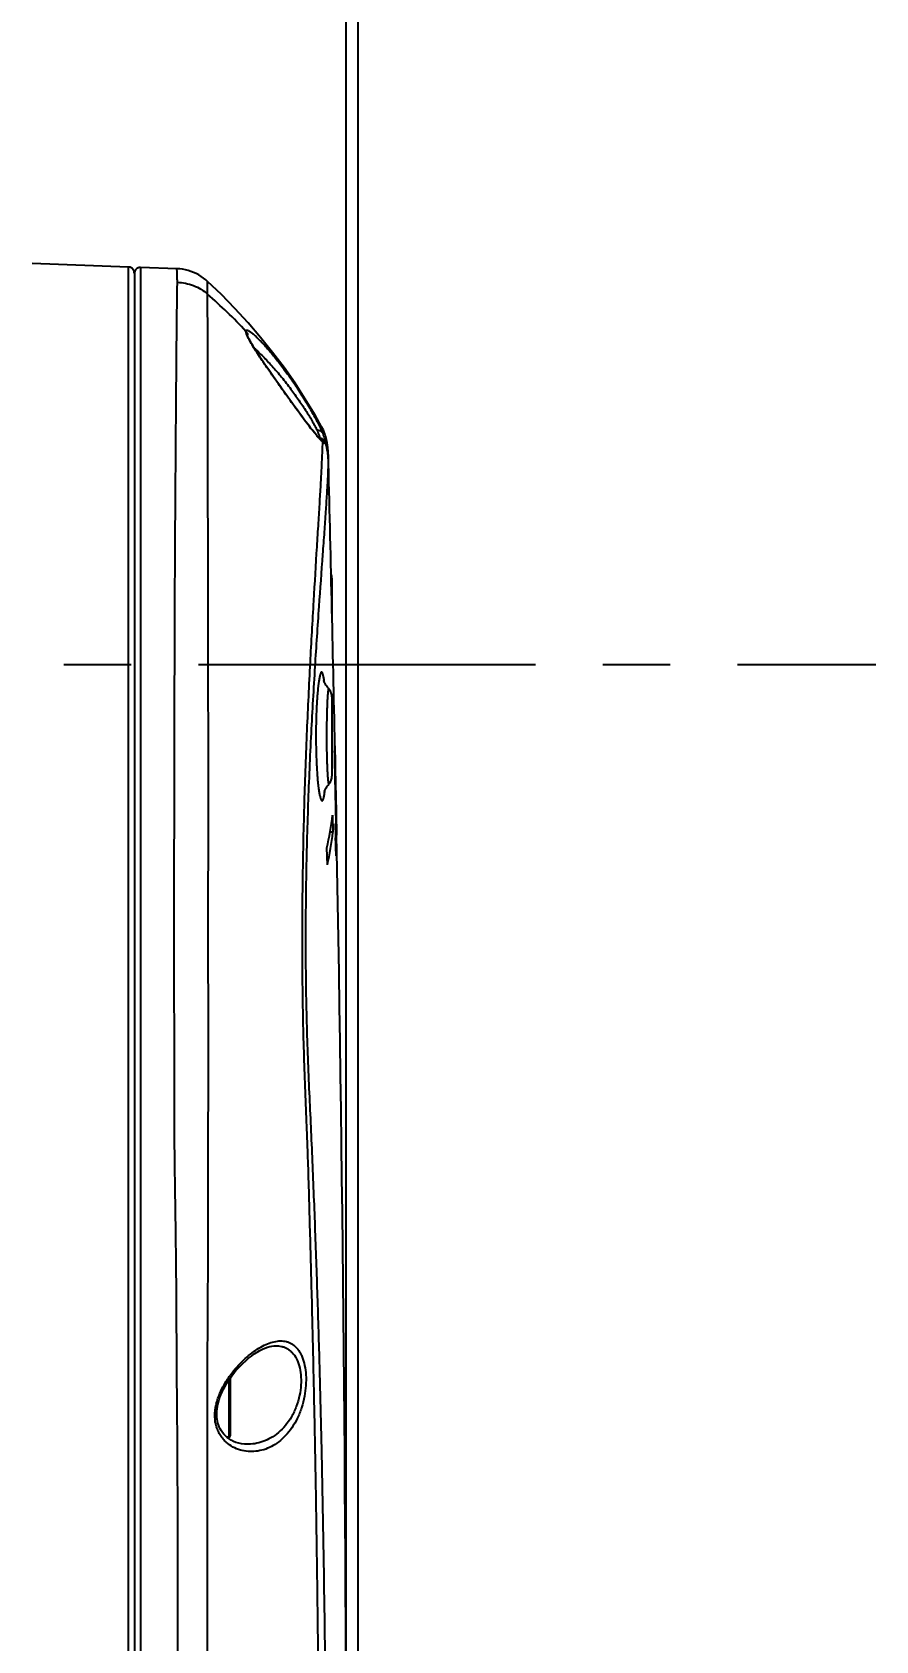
# Model space of a CAD drawing. Header units: millimetres. Extents: x 5828 to 6704, y 123 to 421.
# Drawn here: x 6481.19 to 6485.89, y 268.63 to 277.58 of the extents above; entities that cross this region are included whole.
import ezdxf

# ---------------------------------------------------------------- set-up
doc = ezdxf.new("R2010")
doc.units = ezdxf.units.MM
doc.linetypes.add('CENTER', pattern=[0.6, 0.375, -0.075, 0.075, -0.075])
for name, color, linetype in [('中心线', 7, 'Continuous'), ('外形图', 7, 'Continuous'), ('尺寸标注', 7, 'Continuous')]:
    doc.layers.add(name, color=color, linetype=linetype)
doc.styles.add('微软雅黑', font='msyh.ttc', dxfattribs={"height": 1.5})
doc.dimstyles.new('尺寸标注_1_15比例', dxfattribs={"dimtxt": 1.5, "dimasz": 1.25, "dimexe": 0.5, "dimexo": 0.4, "dimgap": 0.5, "dimtad": 1, "dimdec": 1, "dimlfac": 15, "dimdsep": 46, "dimtxsty": '微软雅黑', "dimcen": 0.09, "dimadec": 0, "dimazin": 0, "dimtp": 0.01, "dimtm": 0.01, "dimtfac": 1, "dimtdec": 1, "dimtofl": 0, "dimtmove": 0, "dimatfit": 3, "dimfxl": 1, "dimtolj": 1, "dimarcsym": 0})

# ---------------------------------------------------------------- blocks, each defined once
blk = doc.blocks.new('*D786')
at = {"layer": 'Defpoints', "color": 0}
for p in [(6482.9394, 280.5658), (6469.7803, 267.5677), (6482.9394, 267.0011)]:
    blk.add_point(p, dxfattribs=at)
at = {"layer": '尺寸标注', "color": 0, "lineweight": -2}
for p, q in [((6469.7803, 267.9677), (6469.7803, 281.0658)), ((6482.9394, 267.4011), (6482.9394, 281.0658)), ((6471.0303, 280.5658), (6481.6894, 280.5658))]:
    blk.add_line(p, q, dxfattribs=at)
at = {"layer": '尺寸标注', "color": 0}
for points in [[(6471.0303, 280.7741), (6471.0303, 280.3574), (6469.7803, 280.5658)], [(6481.6894, 280.3574), (6481.6894, 280.7741), (6482.9394, 280.5658)]]:
    blk.add_solid(points, dxfattribs=at)
at = {"layer": '尺寸标注', "color": 0, "insert": (6476.3599, 281.8448), "char_height": 1.5, "attachment_point": 5, "style": '微软雅黑'}
blk.add_mtext('\\A1;197.4', dxfattribs=at)
blk = doc.blocks.new('*D787')
at = {"layer": 'Defpoints', "color": 0}
for p in [(6469.7154, 284.5485), (6483.0052, 255.7131), (6469.7154, 255.0651)]:
    blk.add_point(p, dxfattribs=at)
at = {"layer": '尺寸标注', "color": 0, "lineweight": -2}
for p, q in [((6469.7154, 255.4651), (6469.7154, 285.0485)), ((6483.0052, 256.1131), (6483.0052, 285.0485)), ((6481.7552, 284.5485), (6470.9654, 284.5485))]:
    blk.add_line(p, q, dxfattribs=at)
at = {"layer": '尺寸标注', "color": 0}
for points in [[(6470.9654, 284.7569), (6470.9654, 284.3402), (6469.7154, 284.5485)], [(6481.7552, 284.3402), (6481.7552, 284.7569), (6483.0052, 284.5485)]]:
    blk.add_solid(points, dxfattribs=at)
at = {"layer": '尺寸标注', "color": 0, "insert": (6476.3603, 285.8276), "char_height": 1.5, "attachment_point": 5, "style": '微软雅黑'}
blk.add_mtext('\\A1;199.3', dxfattribs=at)

msp = doc.modelspace()

# ---------------------------------------------------------------- linework, layer by layer
at = {"layer": '中心线', "linetype": 'CENTER', "ltscale": 5}
msp.add_line((6467.1176, 274.0616), (6485.8879, 274.0616), dxfattribs=at)
at = {"layer": '外形图', "color": 7, "linetype": 'Continuous'}
for p, q in [((6481.7278, 276.274), (6481.1909, 276.2933)), ((6481.7278, 263.4966), (6481.7278, 276.274)), ((6481.7278, 276.0778), (6481.7278, 276.2035)), ((6481.7599, 276.2407), (6481.7599, 259.6476)), ((6481.7601, 276.2421), (6481.76, 276.2395)), ((6481.9962, 276.2644), (6481.7945, 276.2717)), ((6482.1677, 276.1227), (6482.1679, 276.1936)), ((6482.1677, 276.1227), (6482.1677, 276.1619)), ((6481.7278, 275.778), (6481.7278, 276.0778)), ((6482.3898, 275.8948), (6482.3898, 275.895)), ((6481.7277, 273.1779), (6481.7278, 275.778)), ((6482.8391, 275.2299), (6482.8391, 275.2298)), ((6482.8391, 275.2298), (6482.8391, 275.2298)), ((6482.8599, 274.5422), (6482.8599, 274.3269)), ((6482.8599, 273.8814), (6482.8599, 273.4408)), ((6482.8757, 273.6093), (6482.8763, 273.5814)), ((6482.8762, 273.6093), (6482.8766, 273.594)), ((6482.8763, 273.6093), (6482.8766, 273.594)), ((6482.8769, 273.5802), (6482.8766, 273.594)), ((6482.8837, 273.2287), (6482.8769, 273.5802)), ((6482.8786, 273.4959), (6482.8786, 273.4931)), ((6482.8827, 273.2615), (6482.8816, 273.2615)), ((6482.8827, 273.2616), (6482.8834, 273.2265)), ((6481.7277, 273.059), (6481.7277, 273.1779)), ((6482.8633, 273.223), (6482.8657, 273.1283)), ((6482.8847, 273.1536), (6482.8836, 273.1536)), ((6482.8837, 273.2287), (6482.8858, 273.1193)), ((6482.8847, 273.1536), (6482.885, 273.1346)), ((6482.8851, 273.1606), (6482.8859, 273.112)), ((6482.8657, 273.1283), (6482.8489, 273.1291)), ((6482.8824, 273.1159), (6482.8796, 273.1156)), ((6482.8801, 273.0974), (6482.8835, 273.0977)), ((6482.8858, 273.1193), (6482.886, 273.112)), ((6482.8346, 272.9468), (6482.8319, 273.0415)), ((6482.886, 273.0617), (6482.881, 273.0619)), ((6482.8855, 273.0045), (6482.8835, 273.0047)), ((6481.7277, 272.115), (6481.7277, 272.5889)), ((6481.7278, 271.0774), (6481.7277, 271.4466)), ((6482.2866, 270.0803), (6482.2866, 269.7616)), ((6482.2933, 270.09), (6482.2933, 269.7682)), ((6482.2866, 269.7616), (6482.2753, 269.7616)), ((6482.3843, 269.722), (6482.3843, 269.722))]:
    msp.add_line(p, q, dxfattribs=at)
for points in [[(6481.7599, 276.2407), (6481.7597, 276.2443), (6481.7592, 276.2477), (6481.7583, 276.2511), (6481.757, 276.2544), (6481.7554, 276.2576), (6481.7534, 276.2605), (6481.7512, 276.2632), (6481.7487, 276.2657), (6481.7459, 276.2679), (6481.7429, 276.2698), (6481.7398, 276.2714), (6481.7365, 276.2726), (6481.733, 276.2734), (6481.7295, 276.2739), (6481.7278, 276.274)], [(6481.7278, 276.2567), (6481.7278, 276.2665), (6481.7278, 276.2723)], [(6481.7278, 276.2035), (6481.7278, 276.2252), (6481.7278, 276.243)], [(6481.7945, 276.2717), (6481.7934, 276.2717), (6481.79, 276.2715), (6481.7865, 276.271), (6481.7832, 276.2701), (6481.7799, 276.2689), (6481.7768, 276.2673), (6481.7739, 276.2654), (6481.7711, 276.2633), (6481.7687, 276.2608), (6481.7664, 276.2581), (6481.7645, 276.2552), (6481.7629, 276.2521), (6481.7616, 276.2489), (6481.7607, 276.2455), (6481.7601, 276.2421)], [(6482.1679, 276.1936), (6482.1571, 276.203), (6482.1447, 276.2128), (6482.1316, 276.2218), (6482.118, 276.23), (6482.1039, 276.2375), (6482.0893, 276.244), (6482.0744, 276.2497), (6482.0592, 276.2545), (6482.0437, 276.2584), (6482.028, 276.2614), (6482.0122, 276.2634), (6481.9962, 276.2644)], [(6482.1677, 276.1619), (6482.1677, 276.1856), (6482.1678, 276.1916), (6482.1679, 276.1936)], [(6482.8025, 275.3843), (6482.7658, 275.4494), (6482.7117, 275.539), (6482.6543, 275.6272), (6482.5936, 275.714), (6482.5297, 275.7992), (6482.4627, 275.8826), (6482.3928, 275.964), (6482.3199, 276.0434), (6482.2441, 276.1207), (6482.1679, 276.1936)], [(6482.5691, 275.6142), (6482.5564, 275.6322), (6482.5433, 275.6508), (6482.5308, 275.6686), (6482.519, 275.6856), (6482.5077, 275.7019), (6482.497, 275.7174), (6482.4869, 275.7323), (6482.4773, 275.7465), (6482.4682, 275.76), (6482.4596, 275.7729), (6482.4517, 275.785), (6482.4443, 275.7964), (6482.4374, 275.8071), (6482.4312, 275.817), (6482.4255, 275.8262), (6482.4204, 275.8345), (6482.4159, 275.8422), (6482.4118, 275.8493), (6482.4081, 275.8557), (6482.4048, 275.8617), (6482.4019, 275.8671), (6482.3994, 275.872), (6482.3972, 275.8764), (6482.3953, 275.8803), (6482.3938, 275.8838), (6482.3925, 275.8868), (6482.3915, 275.8894), (6482.3908, 275.8914), (6482.3903, 275.8931), (6482.3899, 275.8942), (6482.3898, 275.8948)], [(6482.7984, 275.3131), (6482.797, 275.3143), (6482.7947, 275.3163), (6482.7918, 275.3191), (6482.7883, 275.3227), (6482.7842, 275.3271), (6482.7794, 275.3324), (6482.7739, 275.3387), (6482.7678, 275.3459), (6482.761, 275.3542), (6482.7534, 275.3636), (6482.7451, 275.3741), (6482.7359, 275.3858), (6482.726, 275.3987), (6482.7154, 275.4127), (6482.7042, 275.4276), (6482.6924, 275.4435), (6482.6801, 275.4602), (6482.6672, 275.4777), (6482.6539, 275.496), (6482.6402, 275.5149), (6482.6261, 275.5344), (6482.6118, 275.5543), (6482.5973, 275.5745), (6482.5828, 275.5949), (6482.5691, 275.6142)], [(6482.8005, 275.3115), (6482.8005, 275.3116), (6482.8002, 275.3117), (6482.7997, 275.3121), (6482.799, 275.3126), (6482.7984, 275.3131)], [(6482.8391, 275.2298), (6482.8389, 275.2352), (6482.8387, 275.2411), (6482.8384, 275.247), (6482.8381, 275.2529), (6482.8377, 275.2587), (6482.8372, 275.2647), (6482.8366, 275.2708), (6482.8359, 275.2771), (6482.8351, 275.2837), (6482.834, 275.2906), (6482.8328, 275.2978), (6482.8313, 275.3054), (6482.8296, 275.3131), (6482.8276, 275.3211), (6482.8253, 275.3293), (6482.8227, 275.3378), (6482.8196, 275.3466), (6482.8161, 275.3557), (6482.812, 275.3652), (6482.8073, 275.3751), (6482.8025, 275.3843)], [(6482.8599, 274.5422), (6482.8597, 274.548), (6482.8589, 274.5538), (6482.8576, 274.5596), (6482.8559, 274.5651), (6482.8542, 274.5691)], [(6482.8415, 273.9275), (6482.8371, 273.9323), (6482.8328, 273.9376), (6482.8291, 273.9426), (6482.826, 273.9473), (6482.8235, 273.9516), (6482.8213, 273.9555), (6482.8196, 273.959), (6482.8182, 273.962), (6482.8171, 273.9647), (6482.8162, 273.9671), (6482.8155, 273.969), (6482.815, 273.9706), (6482.8147, 273.9717), (6482.8146, 273.9721)], [(6482.8599, 273.8814), (6482.8597, 273.887), (6482.859, 273.8926), (6482.8578, 273.8981), (6482.8562, 273.9035), (6482.8541, 273.9087), (6482.8516, 273.9137), (6482.8487, 273.9185), (6482.8453, 273.9231), (6482.8415, 273.9275)], [(6482.8424, 273.3957), (6482.8453, 273.3991), (6482.8487, 273.4037), (6482.8516, 273.4085), (6482.8541, 273.4135), (6482.8562, 273.4187), (6482.8578, 273.4241), (6482.859, 273.4296), (6482.8597, 273.4352), (6482.8599, 273.4408)], [(6482.818, 273.3544), (6482.8179, 273.3542), (6482.8179, 273.3543), (6482.8181, 273.3549), (6482.8185, 273.3561), (6482.819, 273.3578), (6482.8198, 273.3599), (6482.8208, 273.3624), (6482.822, 273.3652), (6482.8235, 273.3684), (6482.8254, 273.372), (6482.8277, 273.3761), (6482.8306, 273.3806), (6482.834, 273.3855), (6482.838, 273.3907), (6482.8424, 273.3957)], [(6481.7277, 272.5889), (6481.7277, 272.7055), (6481.7277, 273.059)], [(6481.7277, 271.4466), (6481.7277, 271.6512), (6481.7277, 271.7598), (6481.7277, 272.115)], [(6481.7278, 269.8177), (6481.7278, 270.0876), (6481.7278, 270.3397), (6481.7278, 270.5571), (6481.7278, 270.7513), (6481.7278, 271.0774)], [(6482.283, 270.075), (6482.2943, 270.0916), (6482.3066, 270.1083), (6482.3199, 270.1249), (6482.3339, 270.1412), (6482.3487, 270.1572), (6482.364, 270.1725), (6482.3797, 270.1871), (6482.3957, 270.2007), (6482.4116, 270.2132), (6482.4274, 270.2246), (6482.443, 270.2347), (6482.4582, 270.2436), (6482.4729, 270.2511), (6482.487, 270.2574), (6482.5006, 270.2624), (6482.5135, 270.2662), (6482.5258, 270.2688), (6482.5376, 270.2703), (6482.5447, 270.2706)], [(6482.2365, 269.9836), (6482.2414, 269.9964), (6482.2478, 270.0112), (6482.2551, 270.0266), (6482.2634, 270.0424), (6482.2727, 270.0586), (6482.283, 270.075)], [(6482.2767, 269.7603), (6482.2669, 269.769), (6482.258, 269.7784), (6482.2501, 269.7883), (6482.2432, 269.7986), (6482.2373, 269.8089), (6482.2324, 269.8193), (6482.2284, 269.8298), (6482.2251, 269.8404), (6482.2226, 269.8511), (6482.2207, 269.8619), (6482.2194, 269.8729), (6482.2188, 269.8841), (6482.2188, 269.8955), (6482.2194, 269.9071), (6482.2206, 269.9191), (6482.2224, 269.9315), (6482.225, 269.9442), (6482.2282, 269.9573), (6482.2322, 269.9709), (6482.2365, 269.9836)], [(6482.3843, 269.722), (6482.3733, 269.7225), (6482.3565, 269.7245), (6482.3406, 269.728), (6482.3257, 269.7326), (6482.3119, 269.7383), (6482.2991, 269.7449), (6482.2874, 269.7522), (6482.2767, 269.7603)]]:
    msp.add_lwpolyline(points, dxfattribs=at)
for centre, radius, start, end in [((6480.2144, 273.893), 2.9643, 43.03668, 48.78159), ((6482.3579, 275.894), 0.0319, 1.40296, 3.21054), ((6482.7698, 275.3208), 0.021, 358.17603, 359.54066), ((6482.7792, 275.2891), 0.0307, 25.58352, 51.44158), ((6482.5832, 275.2053), 0.2562, 1.47788, 21.66223), ((6175.6088, 267.3685), 307.3309, 1.163561, 1.465749), ((6482.1466, 273.8839), 0.6757, 6.78931, 7.53424), ((6481.7474, 273.6223), 1.1284, 358.56161, 359.33728), ((6481.753, 273.6221), 1.1228, 357.92142, 358.56646), ((6482.7571, 273.4934), 0.1215, 1.15571, 2.41602), ((6482.2033, 273.4329), 0.6217, 352.71515, 353.54486), ((6480.852, 273.4777), 2.0274, 347.57657, 352.78513), ((6480.4717, 273.2702), 2.4109, 356.92415, 357.83743), ((6480.8694, 273.3766), 2.0116, 347.66137, 352.90908), ((6175.6176, 267.3686), 307.322, 358.792117, 1.070828), ((6492.8765, 273.3404), 9.9994, 181.14333, 181.39276), ((6472.639, 272.9683), 10.2473, 0.52216, 0.92986), ((6482.7739, 269.7568), 0.594, 143.72094, 144.01902), ((6482.2866, 269.7682), 0.00667, 270, 0)]:
    msp.add_arc(centre, radius, start, end, dxfattribs=at)
for points, knots in [([(6481.7945, 276.2717), (6481.7945, 276.2717), (6481.7944, 276.2716), (6481.7945, 276.2715), (6481.7945, 276.2714), (6481.7945, 276.2712), (6481.7945, 276.2709), (6481.7945, 276.2704), (6481.7945, 276.2696), (6481.7945, 276.2685), (6481.7945, 276.2672), (6481.7945, 276.2656), (6481.7945, 276.2638), (6481.7945, 276.2618), (6481.7945, 276.2585), (6481.7945, 276.2539), (6481.7945, 276.2476), (6481.7945, 276.2403), (6481.7945, 276.2321), (6481.7945, 276.223), (6481.7945, 276.2128), (6481.7945, 276.1974), (6481.7945, 276.1758), (6481.7945, 276.147), (6481.7945, 276.1145), (6481.7945, 276.0782), (6481.7945, 276.0382), (6481.7945, 275.9946), (6481.7945, 275.9474), (6481.7945, 275.8774), (6481.7945, 275.7813), (6481.7944, 275.656), (6481.7944, 275.5177), (6481.7944, 275.3671), (6481.7944, 275.2049), (6481.7944, 275.0319), (6481.7944, 274.8487), (6481.7944, 274.6562), (6481.7944, 274.3833), (6481.7944, 274.0255), (6481.7944, 273.5807), (6481.7944, 273.1209), (6481.7944, 272.6543), (6481.7944, 272.1888), (6481.7944, 271.7331), (6481.7943, 271.2928), (6481.7945, 270.7194), (6481.7945, 269.997), (6481.7945, 269.1125), (6481.7945, 268.2071), (6481.7945, 267.2878), (6481.7945, 266.3597), (6481.7945, 265.5826), (6481.7945, 265.0372), (6481.7945, 264.725), (6481.7945, 264.4907), (6481.7945, 264.2563), (6481.7944, 264.0218), (6481.7944, 263.7873), (6481.7947, 263.631), (6481.7947, 263.5528)], [0, 0, 0, 0, 0.000002, 0.00001, 0.000021, 0.000038, 0.00006, 0.000086, 0.000153, 0.000238, 0.000343, 0.000467, 0.00061, 0.000772, 0.000953, 0.001372, 0.001866, 0.002437, 0.003082, 0.003804, 0.0046, 0.005471, 0.007438, 0.009702, 0.012262, 0.015114, 0.018256, 0.021685, 0.025398, 0.029391, 0.038198, 0.048068, 0.058956, 0.070813, 0.083585, 0.097212, 0.111636, 0.126793, 0.142618, 0.175995, 0.211179, 0.247541, 0.284449, 0.321249, 0.357319, 0.391937, 0.425103, 0.492569, 0.562344, 0.63372, 0.706135, 0.779182, 0.852625, 0.889428, 0.907841, 0.926262, 0.944694, 0.96313, 0.981564, 1, 1, 1, 1]), ([(6481.9994, 276.189), (6481.9993, 276.1949), (6481.9991, 276.2059), (6481.9987, 276.2211), (6481.9983, 276.2341), (6481.998, 276.2434), (6481.9977, 276.2497), (6481.9975, 276.2536), (6481.9972, 276.2568), (6481.997, 276.2595), (6481.9968, 276.2616), (6481.9966, 276.263), (6481.9965, 276.2639), (6481.9963, 276.2643), (6481.9962, 276.2644), (6481.9962, 276.2644)], [0, 0, 0, 0, 0.232873, 0.435092, 0.606514, 0.747057, 0.805719, 0.856632, 0.899787, 0.935182, 0.962821, 0.982717, 0.994934, 0.998257, 1, 1, 1, 1]), ([(6481.9953, 263.7154), (6481.9951, 263.7888), (6481.9945, 263.9357), (6481.994, 264.156), (6481.9938, 264.3764), (6481.9936, 264.67), (6481.9934, 265.0367), (6481.9939, 265.4765), (6481.9957, 265.9157), (6481.9974, 266.3541), (6481.9985, 266.7914), (6481.9993, 267.2273), (6482.0003, 267.6615), (6482.0015, 268.0935), (6482.0019, 268.5228), (6482.0019, 268.8785), (6482.0017, 269.1612), (6482.0014, 269.3716), (6482.0007, 269.5808), (6481.9995, 269.7885), (6481.9976, 269.9947), (6481.996, 270.1995), (6481.9953, 270.3691), (6481.9947, 270.5039), (6481.994, 270.6042), (6481.993, 270.7039), (6481.9916, 270.8358), (6481.9894, 271.0004), (6481.9864, 271.1992), (6481.9835, 271.4013), (6481.9832, 271.5725), (6481.9833, 271.7121), (6481.9834, 271.8184), (6481.9833, 271.9257), (6481.9829, 272.0336), (6481.9823, 272.1423), (6481.9815, 272.2881), (6481.9808, 272.4713), (6481.981, 272.6918), (6481.9817, 272.9124), (6481.9826, 273.1322), (6481.9833, 273.3505), (6481.9838, 273.636), (6481.9841, 273.9826), (6481.9852, 274.3826), (6481.9872, 274.7567), (6481.9895, 275.0992), (6481.9917, 275.4047), (6481.9938, 275.6685), (6481.9956, 275.8862), (6481.9972, 276.0373), (6481.9986, 276.1327), (6481.9992, 276.1717), (6481.9994, 276.189)], [0, 0, 0, 0, 0.017662, 0.035329, 0.052994, 0.070651, 0.105941, 0.141203, 0.176423, 0.211575, 0.246638, 0.281592, 0.316413, 0.351061, 0.385489, 0.419648, 0.436612, 0.453485, 0.470255, 0.48691, 0.503445, 0.519863, 0.536155, 0.544243, 0.552283, 0.560271, 0.568213, 0.584014, 0.599874, 0.616027, 0.632612, 0.641059, 0.64959, 0.65819, 0.666849, 0.675559, 0.684313, 0.701925, 0.719622, 0.73733, 0.754979, 0.772501, 0.78983, 0.82364, 0.855871, 0.886016, 0.913614, 0.93824, 0.959501, 0.977051, 0.990616, 0.99584, 1, 1, 1, 1]), ([(6481.9994, 276.1891), (6482.0148, 276.1885), (6482.0455, 276.1848), (6482.0899, 276.1716), (6482.1313, 276.1511), (6482.1562, 276.1328), (6482.1677, 276.1228)], [0, 0, 0, 0, 0.250817, 0.501248, 0.751036, 1, 1, 1, 1]), ([(6482.1695, 263.7224), (6482.1699, 263.868), (6482.1696, 264.0865), (6482.1695, 264.3777), (6482.1695, 264.5961), (6482.1694, 264.8143), (6482.1692, 265.0324), (6482.1689, 265.2504), (6482.1686, 265.5409), (6482.1689, 265.9035), (6482.1692, 266.3379), (6482.1686, 266.7712), (6482.1675, 267.2032), (6482.1668, 267.6335), (6482.1666, 268.0617), (6482.1664, 268.4874), (6482.1663, 268.8404), (6482.1667, 269.1211), (6482.1671, 269.3302), (6482.1676, 269.5381), (6482.1678, 269.7449), (6482.1675, 269.9503), (6482.1674, 270.1543), (6482.1681, 270.3235), (6482.1689, 270.4581), (6482.1697, 270.5915), (6482.1703, 270.7241), (6482.1707, 270.8561), (6482.1712, 270.9873), (6482.1716, 271.1187), (6482.1717, 271.2507), (6482.1715, 271.3507), (6482.1714, 271.4519), (6482.1716, 271.5543), (6482.172, 271.6579), (6482.1725, 271.7627), (6482.1728, 271.8684), (6482.1729, 272.011), (6482.1721, 272.1907), (6482.1711, 272.4077), (6482.1709, 272.6259), (6482.1715, 272.8446), (6482.1722, 273.0629), (6482.1726, 273.2798), (6482.1724, 273.564), (6482.1713, 273.9097), (6482.1703, 274.3091), (6482.1699, 274.6834), (6482.1698, 275.0266), (6482.1695, 275.3333), (6482.169, 275.5984), (6482.1685, 275.8176), (6482.168, 275.9698), (6482.1679, 276.066), (6482.1678, 276.1053), (6482.1677, 276.1227)], [0, 0, 0, 0, 0.035236, 0.052851, 0.070458, 0.088055, 0.105645, 0.123227, 0.1408, 0.17591, 0.210951, 0.245901, 0.280743, 0.315455, 0.350004, 0.384348, 0.418447, 0.435392, 0.452258, 0.469033, 0.485706, 0.50227, 0.518726, 0.535076, 0.543203, 0.551291, 0.567331, 0.575289, 0.583221, 0.599091, 0.60708, 0.61514, 0.623291, 0.63155, 0.639913, 0.648367, 0.6569, 0.665498, 0.68285, 0.70037, 0.717997, 0.735658, 0.753281, 0.770797, 0.788141, 0.822038, 0.854422, 0.884767, 0.912594, 0.937463, 0.958964, 0.976736, 0.990485, 0.995781, 1, 1, 1, 1]), ([(6482.3811, 275.916), (6482.381, 275.9166), (6482.381, 275.9178), (6482.3813, 275.9198), (6482.3822, 275.9215), (6482.3837, 275.9225), (6482.385, 275.9228), (6482.3865, 275.9228), (6482.389, 275.9224), (6482.3927, 275.9211), (6482.3977, 275.9185), (6482.4035, 275.9149), (6482.4099, 275.9102), (6482.417, 275.9046), (6482.4248, 275.898), (6482.433, 275.8906), (6482.445, 275.8793), (6482.461, 275.8634), (6482.4809, 275.8423), (6482.5018, 275.819), (6482.5235, 275.7936), (6482.5457, 275.7666), (6482.5682, 275.7381), (6482.5909, 275.7083), (6482.6213, 275.6669), (6482.6435, 275.6351), (6482.658, 275.6135)], [0, 0, 0, 0, 0.004442, 0.008223, 0.014327, 0.017189, 0.020279, 0.02382, 0.027948, 0.038231, 0.051402, 0.067448, 0.086261, 0.107683, 0.131546, 0.157673, 0.185894, 0.247964, 0.316567, 0.390671, 0.469394, 0.551964, 0.637697, 0.725966, 0.816175, 1, 1, 1, 1]), ([(6482.3872, 275.894), (6482.3862, 275.8963), (6482.3845, 275.9005), (6482.3826, 275.9064), (6482.3814, 275.9115), (6482.381, 275.9146), (6482.3811, 275.916)], [0, 0, 0, 0, 0.32028, 0.593765, 0.819782, 1, 1, 1, 1]), ([(6482.3811, 275.916), (6482.3836, 275.9133), (6482.3878, 275.9069), (6482.3895, 275.8995), (6482.3898, 275.8958)], [0, 0, 0, 0, 0.501422, 1, 1, 1, 1]), ([(6482.5686, 275.6139), (6482.5495, 275.6408), (6482.5214, 275.6808), (6482.485, 275.7337), (6482.4596, 275.7715), (6482.4363, 275.8071), (6482.416, 275.8396), (6482.4016, 275.8646), (6482.3925, 275.8823), (6482.3888, 275.8902), (6482.3872, 275.894)], [0, 0, 0, 0, 0.29604, 0.439311, 0.57653, 0.704953, 0.82117, 0.921044, 0.96342, 1, 1, 1, 1]), ([(6482.4277, 275.8226), (6482.4355, 275.8157), (6482.4515, 275.8008), (6482.4849, 275.7679), (6482.5281, 275.7215), (6482.5801, 275.6606), (6482.6141, 275.6173), (6482.6309, 275.5949)], [0, 0, 0, 0, 0.102445, 0.214459, 0.459974, 0.724945, 1, 1, 1, 1]), ([(6482.7969, 275.3116), (6482.7938, 275.3147), (6482.7873, 275.3216), (6482.773, 275.3379), (6482.7529, 275.3626), (6482.7267, 275.3965), (6482.6978, 275.435), (6482.667, 275.4769), (6482.6235, 275.5368), (6482.5906, 275.5827), (6482.5686, 275.6139)], [0, 0, 0, 0, 0.03447, 0.074932, 0.171796, 0.286282, 0.414414, 0.552691, 0.698093, 1, 1, 1, 1]), ([(6482.6309, 275.5949), (6482.6464, 275.5743), (6482.6761, 275.5334), (6482.7167, 275.4726), (6482.7464, 275.4237), (6482.7661, 275.3878), (6482.7744, 275.3713), (6482.778, 275.3636)], [0, 0, 0, 0, 0.281438, 0.552611, 0.798796, 0.90646, 1, 1, 1, 1]), ([(6482.658, 275.6135), (6482.6739, 275.5899), (6482.7041, 275.5431), (6482.7453, 275.474), (6482.7752, 275.4189), (6482.7949, 275.3787), (6482.8031, 275.3604), (6482.8067, 275.3517)], [0, 0, 0, 0, 0.282784, 0.554466, 0.799959, 0.906992, 1, 1, 1, 1]), ([(6482.8069, 275.3024), (6482.8065, 275.2824), (6482.805, 275.2372), (6482.8015, 275.1616), (6482.7966, 275.0708), (6482.7904, 274.9654), (6482.7832, 274.846), (6482.7718, 274.6612), (6482.7559, 274.4018), (6482.7368, 274.0614), (6482.7189, 273.6884), (6482.7043, 273.2921), (6482.6965, 272.9516), (6482.6936, 272.6749), (6482.6932, 272.467), (6482.6948, 272.2607), (6482.6982, 272.0574), (6482.7037, 271.8579), (6482.711, 271.6625), (6482.7178, 271.5015), (6482.7226, 271.3732), (6482.727, 271.2441), (6482.7318, 271.0821), (6482.7372, 270.8872), (6482.7426, 270.6918), (6482.7477, 270.4958), (6482.7524, 270.2991), (6482.7583, 270.0356), (6482.765, 269.7046), (6482.772, 269.3058), (6482.7777, 268.9047), (6482.7822, 268.5015), (6482.7855, 268.0963), (6482.7874, 267.6893), (6482.7881, 267.2806), (6482.7875, 266.8703), (6482.7855, 266.4586), (6482.7821, 266.0457), (6482.7773, 265.6317), (6482.7712, 265.2168), (6482.7636, 264.8011), (6482.756, 264.4543), (6482.7494, 264.1766), (6482.744, 263.9682), (6482.7381, 263.7597), (6482.7316, 263.5512), (6482.7251, 263.3429), (6482.7219, 263.204), (6482.7208, 263.1346)], [0, 0, 0, 0, 0.004925, 0.011154, 0.018642, 0.027338, 0.037187, 0.048125, 0.072971, 0.101223, 0.132155, 0.165, 0.198958, 0.216098, 0.233208, 0.250187, 0.266933, 0.28334, 0.29935, 0.315139, 0.323049, 0.330996, 0.346975, 0.362994, 0.379042, 0.395147, 0.411315, 0.427538, 0.460121, 0.492891, 0.525848, 0.558978, 0.592271, 0.625715, 0.659297, 0.693006, 0.726832, 0.760762, 0.79478, 0.828873, 0.863032, 0.897243, 0.914361, 0.931488, 0.948623, 0.965764, 0.982905, 1, 1, 1, 1]), ([(6482.8067, 275.3517), (6482.8054, 275.3539), (6482.802, 275.3578), (6482.795, 275.3619), (6482.7868, 275.3639), (6482.781, 275.3639), (6482.778, 275.3636)], [0, 0, 0, 0, 0.230181, 0.472059, 0.729087, 1, 1, 1, 1]), ([(6482.778, 275.3636), (6482.7802, 275.3589), (6482.7839, 275.3502), (6482.7878, 275.3382), (6482.7901, 275.3286), (6482.7908, 275.323), (6482.7908, 275.3207)], [0, 0, 0, 0, 0.343451, 0.625236, 0.844155, 1, 1, 1, 1]), ([(6482.8213, 275.2998), (6482.8201, 275.3028), (6482.8168, 275.3085), (6482.8095, 275.3152), (6482.8006, 275.3195), (6482.7941, 275.3206), (6482.7908, 275.3207)], [0, 0, 0, 0, 0.247967, 0.497408, 0.748271, 1, 1, 1, 1]), ([(6482.8069, 275.3024), (6482.8062, 275.303), (6482.8027, 275.3059), (6482.7994, 275.3091), (6482.7969, 275.3116)], [0, 0, 0, 0, 0.218672, 1, 1, 1, 1]), ([(6482.8025, 275.3843), (6482.8028, 275.3837), (6482.8033, 275.3824), (6482.8043, 275.3788), (6482.8053, 275.3725), (6482.8062, 275.363), (6482.8066, 275.3558), (6482.8067, 275.3517)], [0, 0, 0, 0, 0.056834, 0.132294, 0.341638, 0.630703, 1, 1, 1, 1]), ([(6482.8067, 275.3517), (6482.8092, 275.346), (6482.8133, 275.3354), (6482.8178, 275.3208), (6482.8202, 275.3104), (6482.8211, 275.3038), (6482.8213, 275.3011), (6482.8213, 275.2998)], [0, 0, 0, 0, 0.344809, 0.62899, 0.848224, 0.932596, 1, 1, 1, 1]), ([(6482.8213, 275.2998), (6482.8213, 275.2989), (6482.8212, 275.2977), (6482.8208, 275.2962), (6482.8205, 275.2953), (6482.82, 275.2947), (6482.8192, 275.2942), (6482.8181, 275.2942), (6482.8169, 275.2946), (6482.8154, 275.2954), (6482.8133, 275.2969), (6482.8103, 275.2994), (6482.8081, 275.3013), (6482.8069, 275.3024)], [0, 0, 0, 0, 0.127484, 0.177014, 0.21829, 0.253211, 0.284916, 0.35423, 0.399193, 0.453243, 0.591788, 0.773593, 1, 1, 1, 1]), ([(6482.8393, 275.2119), (6482.8393, 275.1948), (6482.8384, 275.1554), (6482.8354, 275.0883), (6482.8307, 275.0057), (6482.8243, 274.9081), (6482.8165, 274.796), (6482.8038, 274.62), (6482.7857, 274.3699), (6482.7634, 274.0384), (6482.7423, 273.6714), (6482.7252, 273.2784), (6482.7162, 272.9392), (6482.7129, 272.6629), (6482.7127, 272.4553), (6482.7146, 272.2495), (6482.7188, 272.0471), (6482.7253, 271.8491), (6482.734, 271.6552), (6482.7431, 271.4636), (6482.7514, 271.2719), (6482.7591, 271.0794), (6482.7665, 270.886), (6482.7735, 270.692), (6482.7799, 270.497), (6482.7858, 270.3012), (6482.7931, 270.0386), (6482.8045, 269.5751), (6482.8166, 268.9079), (6482.825, 268.1006), (6482.8271, 267.4227), (6482.8258, 266.8769), (6482.8234, 266.4653), (6482.8195, 266.0524), (6482.814, 265.6384), (6482.807, 265.2235), (6482.7983, 264.8079), (6482.7879, 264.3917), (6482.7779, 264.0447), (6482.7688, 263.7668), (6482.7627, 263.5932), (6482.7575, 263.4542), (6482.7524, 263.3153), (6482.7488, 263.2112), (6482.7469, 263.1418)], [0, 0, 0, 0, 0.004234, 0.009804, 0.016672, 0.024791, 0.03411, 0.044571, 0.068645, 0.096393, 0.127098, 0.159965, 0.194118, 0.211383, 0.228614, 0.245693, 0.262501, 0.278912, 0.2949, 0.310702, 0.32658, 0.342554, 0.358572, 0.374645, 0.390795, 0.407021, 0.423312, 0.456058, 0.522193, 0.589088, 0.656621, 0.690591, 0.72468, 0.758876, 0.793161, 0.827524, 0.861952, 0.896431, 0.930944, 0.94821, 0.965481, 0.974117, 0.982753, 1, 1, 1, 1]), ([(6482.8391, 275.2298), (6482.8391, 275.2284), (6482.8392, 275.2224), (6482.8393, 275.2165), (6482.8393, 275.2119)], [0, 0, 0, 0, 0.231312, 1, 1, 1, 1]), ([(6482.8165, 273.9724), (6482.816, 273.9761), (6482.815, 273.9831), (6482.8134, 273.9927), (6482.8117, 274.0009), (6482.81, 274.0077), (6482.8082, 274.0131), (6482.8067, 274.0165), (6482.8053, 274.0185), (6482.8044, 274.0195), (6482.8034, 274.0201), (6482.802, 274.0203), (6482.8006, 274.0195), (6482.7994, 274.0183), (6482.798, 274.0162), (6482.7964, 274.0126), (6482.7945, 274.0071), (6482.7926, 274.0002), (6482.7907, 273.9918), (6482.7889, 273.982), (6482.7871, 273.9709), (6482.7854, 273.9584), (6482.783, 273.9393), (6482.7803, 273.9126), (6482.7775, 273.8775), (6482.7751, 273.8387), (6482.7731, 273.7971), (6482.7717, 273.7532), (6482.7708, 273.7077), (6482.7706, 273.677), (6482.7706, 273.6616)], [0, 0, 0, 0, 0.026961, 0.050643, 0.070972, 0.087898, 0.101394, 0.111524, 0.115411, 0.118599, 0.12123, 0.123555, 0.128617, 0.131979, 0.136063, 0.146626, 0.160568, 0.177934, 0.198692, 0.222789, 0.250143, 0.280629, 0.31412, 0.389557, 0.475138, 0.56941, 0.670757, 0.777491, 0.887843, 1, 1, 1, 1]), ([(6482.8415, 273.9275), (6482.8414, 273.9276), (6482.8412, 273.9277), (6482.8409, 273.9277), (6482.8407, 273.9275), (6482.8403, 273.9269), (6482.8399, 273.9258), (6482.8394, 273.9239), (6482.8389, 273.9214), (6482.8384, 273.9182), (6482.8379, 273.9144), (6482.8374, 273.9099), (6482.8369, 273.9048), (6482.8364, 273.8991), (6482.8359, 273.8928), (6482.8353, 273.8832), (6482.8345, 273.8699), (6482.8336, 273.8524), (6482.8328, 273.8329), (6482.8321, 273.8117), (6482.8315, 273.7891), (6482.8307, 273.7565), (6482.8301, 273.7139), (6482.8299, 273.6792), (6482.8299, 273.6616)], [0, 0, 0, 0, 0.001108, 0.002023, 0.003139, 0.004705, 0.009499, 0.016674, 0.026275, 0.038309, 0.052759, 0.06959, 0.088759, 0.110223, 0.133932, 0.159824, 0.217872, 0.28378, 0.356865, 0.43638, 0.521513, 0.611399, 0.801794, 1, 1, 1, 1]), ([(6482.7706, 273.6616), (6482.7706, 273.646), (6482.7709, 273.6152), (6482.7718, 273.5696), (6482.7733, 273.5256), (6482.7753, 273.4838), (6482.7779, 273.445), (6482.7809, 273.4099), (6482.7839, 273.3832), (6482.7865, 273.3642), (6482.7884, 273.3518), (6482.7904, 273.3407), (6482.7924, 273.331), (6482.7945, 273.3228), (6482.7965, 273.316), (6482.7986, 273.3107), (6482.8004, 273.3073), (6482.802, 273.3053), (6482.803, 273.3044), (6482.8041, 273.3039), (6482.8056, 273.3037), (6482.8072, 273.3045), (6482.8084, 273.3059), (6482.8098, 273.308), (6482.8115, 273.3118), (6482.8134, 273.3174), (6482.8152, 273.3245), (6482.8169, 273.3331), (6482.8186, 273.3431), (6482.8196, 273.3502), (6482.82, 273.354)], [0, 0, 0, 0, 0.111875, 0.2219, 0.328257, 0.429181, 0.522985, 0.608055, 0.682938, 0.716135, 0.746317, 0.773354, 0.797124, 0.817551, 0.834586, 0.848208, 0.8585, 0.862491, 0.865808, 0.868601, 0.871118, 0.876579, 0.880116, 0.88436, 0.895213, 0.909425, 0.92705, 0.94806, 0.972406, 1, 1, 1, 1]), ([(6482.8299, 273.6616), (6482.8299, 273.6439), (6482.8301, 273.6092), (6482.8307, 273.5664), (6482.8315, 273.5338), (6482.8322, 273.5111), (6482.833, 273.4899), (6482.8338, 273.4704), (6482.8348, 273.4529), (6482.8357, 273.4396), (6482.8364, 273.43), (6482.8369, 273.4237), (6482.8375, 273.418), (6482.838, 273.4129), (6482.8385, 273.4085), (6482.8391, 273.4047), (6482.8396, 273.4016), (6482.8402, 273.3991), (6482.8407, 273.3973), (6482.8412, 273.3961), (6482.8416, 273.3956), (6482.8419, 273.3955), (6482.8422, 273.3955), (6482.8423, 273.3956), (6482.8424, 273.3957)], [0, 0, 0, 0, 0.198472, 0.389099, 0.479082, 0.564291, 0.64386, 0.716977, 0.782875, 0.840874, 0.866727, 0.890387, 0.91179, 0.930882, 0.947618, 0.961961, 0.97388, 0.983364, 0.99042, 0.995104, 0.996638, 0.997766, 0.998765, 1, 1, 1, 1]), ([(6482.8809, 273.1793), (6482.8811, 273.1674), (6482.8816, 273.1463), (6482.8821, 273.1251), (6482.8824, 273.1159)], [0, 0, 0, 0, 0.561063, 1, 1, 1, 1]), ([(6482.8839, 273.1346), (6482.8837, 273.1487), (6482.8832, 273.1793), (6482.8826, 273.2099), (6482.8823, 273.2265)], [0, 0, 0, 0, 0.459887, 1, 1, 1, 1]), ([(6482.8834, 273.2265), (6482.8835, 273.2199), (6482.884, 273.1956), (6482.8844, 273.1713), (6482.8847, 273.1536)], [0, 0, 0, 0, 0.271961, 1, 1, 1, 1]), ([(6482.8827, 273.0182), (6482.8821, 273.0298), (6482.8811, 273.0562), (6482.8804, 273.0826), (6482.8801, 273.0973)], [0, 0, 0, 0, 0.439983, 1, 1, 1, 1]), ([(6482.8824, 273.1159), (6482.8824, 273.1145), (6482.8825, 273.1119), (6482.8827, 273.1083), (6482.8828, 273.1052), (6482.883, 273.1026), (6482.8831, 273.1008), (6482.8832, 273.0996), (6482.8832, 273.0989), (6482.8833, 273.0984), (6482.8833, 273.098), (6482.8834, 273.0979), (6482.8834, 273.0977), (6482.8835, 273.0977)], [0, 0, 0, 0, 0.22649, 0.425471, 0.596707, 0.739754, 0.853302, 0.898197, 0.934785, 0.963084, 0.983204, 0.995309, 1, 1, 1, 1]), ([(6482.8835, 273.0977), (6482.8835, 273.0977), (6482.8835, 273.0978), (6482.8835, 273.0979), (6482.8836, 273.0981), (6482.8836, 273.0986), (6482.8837, 273.0993), (6482.8837, 273.0999), (6482.8837, 273.1003)], [0, 0, 0, 0, 0.022808, 0.073304, 0.153545, 0.263562, 0.572671, 1, 1, 1, 1]), ([(6482.8837, 273.1003), (6482.8839, 273.1044), (6482.884, 273.1158), (6482.8839, 273.1272), (6482.8839, 273.1346)], [0, 0, 0, 0, 0.355672, 1, 1, 1, 1]), ([(6482.8846, 272.9968), (6482.8846, 272.9968), (6482.8845, 272.9969), (6482.8844, 272.9971), (6482.8843, 272.9975), (6482.8841, 272.9984), (6482.8839, 272.9998), (6482.8837, 273.0021), (6482.8835, 273.0051), (6482.8832, 273.0088), (6482.8829, 273.0133), (6482.8828, 273.0165), (6482.8827, 273.0182)], [0, 0, 0, 0, 0.005838, 0.017381, 0.035769, 0.061471, 0.13609, 0.242956, 0.38193, 0.553505, 0.759282, 1, 1, 1, 1]), ([(6482.8855, 273.0045), (6482.8855, 273.0034), (6482.8854, 273.0019), (6482.8852, 273), (6482.8851, 272.9989), (6482.885, 272.998), (6482.8849, 272.9974), (6482.8848, 272.997), (6482.8847, 272.9968), (6482.8846, 272.9968)], [0, 0, 0, 0, 0.416416, 0.585626, 0.727329, 0.84045, 0.923865, 0.976476, 1, 1, 1, 1]), ([(6482.886, 273.0617), (6482.886, 273.0496), (6482.8861, 273.0335), (6482.8859, 273.0145), (6482.8857, 273.0075), (6482.8855, 273.0045)], [0, 0, 0, 0, 0.634142, 0.843069, 1, 1, 1, 1]), ([(6482.2951, 270.1082), (6482.3062, 270.1234), (6482.3293, 270.1519), (6482.3665, 270.1905), (6482.4046, 270.2238), (6482.443, 270.2515), (6482.4811, 270.2734), (6482.5185, 270.2889), (6482.5549, 270.2975), (6482.5844, 270.2981), (6482.6064, 270.2941), (6482.622, 270.2889), (6482.6369, 270.2813), (6482.6559, 270.2676), (6482.6723, 270.249), (6482.6857, 270.2266), (6482.6982, 270.1994), (6482.7096, 270.1597), (6482.7162, 270.1066), (6482.7158, 270.049), (6482.7107, 270.0096), (6482.707, 269.9897)], [0, 0, 0, 0, 0.07737, 0.15102, 0.220538, 0.285565, 0.345834, 0.401222, 0.451955, 0.498875, 0.521482, 0.543913, 0.566562, 0.589859, 0.639962, 0.6676, 0.697257, 0.76296, 0.836804, 0.916824, 1, 1, 1, 1]), ([(6482.5447, 270.2706), (6482.5562, 270.2708), (6482.5736, 270.2692), (6482.5955, 270.2624), (6482.611, 270.255), (6482.6255, 270.2451), (6482.6438, 270.2281), (6482.6634, 270.1997), (6482.6794, 270.1573), (6482.688, 270.1072), (6482.6884, 270.0519), (6482.6833, 270.014), (6482.6793, 269.9949)], [0, 0, 0, 0, 0.098139, 0.146109, 0.194238, 0.243384, 0.294451, 0.405435, 0.532444, 0.676584, 0.834604, 1, 1, 1, 1]), ([(6482.2282, 269.9864), (6482.2361, 270.008), (6482.2555, 270.0493), (6482.2801, 270.0876), (6482.2933, 270.1057)], [0, 0, 0, 0, 0.506976, 1, 1, 1, 1]), ([(6482.707, 269.9897), (6482.7029, 269.9679), (6482.6921, 269.9255), (6482.6685, 269.8663), (6482.6386, 269.8141), (6482.6039, 269.7701), (6482.5653, 269.7349), (6482.524, 269.7085), (6482.481, 269.6909), (6482.437, 269.6817), (6482.3929, 269.6809), (6482.3494, 269.6887), (6482.3077, 269.7056), (6482.276, 269.7276), (6482.2538, 269.7503), (6482.2387, 269.7705), (6482.2259, 269.7936), (6482.2161, 269.8196), (6482.2098, 269.8481), (6482.2066, 269.8896), (6482.2105, 269.9216), (6482.2153, 269.9427)], [0, 0, 0, 0, 0.079092, 0.155149, 0.226491, 0.292669, 0.354076, 0.411571, 0.466177, 0.518913, 0.570729, 0.622511, 0.675177, 0.729841, 0.758443, 0.788176, 0.81931, 0.8521, 0.886705, 0.923107, 1, 1, 1, 1]), ([(6482.2153, 269.9427), (6482.2161, 269.9464), (6482.2197, 269.9611), (6482.2243, 269.9757), (6482.2282, 269.9864)], [0, 0, 0, 0, 0.248964, 1, 1, 1, 1]), ([(6482.6793, 269.9949), (6482.6749, 269.9734), (6482.6629, 269.9319), (6482.6362, 269.875), (6482.6026, 269.8263), (6482.5639, 269.7869), (6482.5215, 269.7569), (6482.4768, 269.7361), (6482.4308, 269.724), (6482.3997, 269.7217), (6482.3843, 269.722)], [0, 0, 0, 0, 0.151054, 0.295688, 0.430908, 0.556627, 0.67437, 0.786207, 0.894165, 1, 1, 1, 1])]:
    msp.add_open_spline(points, degree=3, knots=knots, dxfattribs=at)
for points in [[(6482.8823, 273.2265), (6482.8799, 273.3448), (6482.8775, 273.4631), (6482.875, 273.5814)], [(6482.8763, 273.5814), (6482.8785, 273.4748), (6482.8806, 273.3682), (6482.8827, 273.2615)]]:
    msp.add_open_spline(points, degree=3, dxfattribs=at)

# ---------------------------------------------------------------- dimensions: what is measured, and where the dimension line sits
at = {"layer": '尺寸标注'}
for base, p1, p2, picture, middle in [((6469.7154, 284.5485), (6483.0052, 255.7131), (6469.7154, 255.0651), '*D787', (6476.3603, 285.8276)), ((6482.9394, 280.5658), (6469.7803, 267.5677), (6482.9394, 267.0011), '*D786', (6476.3599, 281.8448))]:
    dim = msp.add_linear_dim(base=base, p1=p1, p2=p2, dimstyle='尺寸标注_1_15比例', dxfattribs=at)
    dim.commit()
    dim.dimension.update_dxf_attribs({"geometry": picture, "text_midpoint": middle})

doc.saveas('drawing.dxf')
